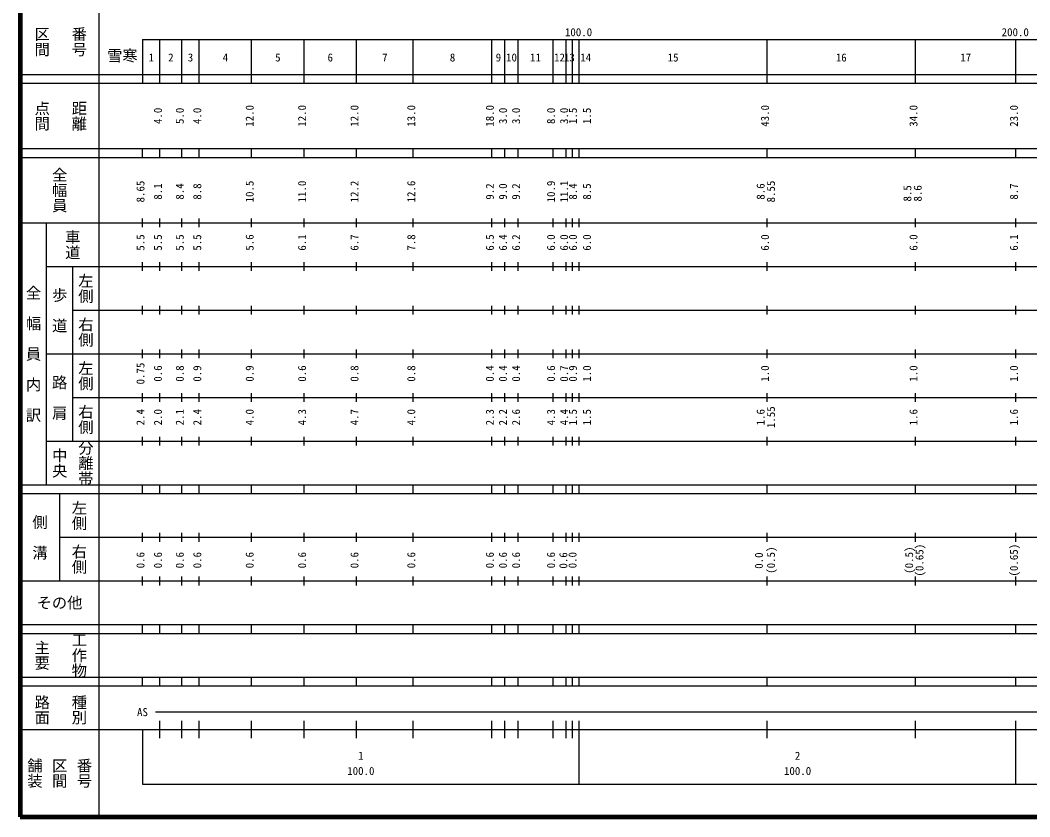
# Model space of a CAD drawing. Units: millimetres on the paper, enlarged 1000 times. Extents: x 40000 to 680000, y 20000 to 380000.
# Drawn here: x 40000 to 271176, y 20000 to 202409 of the extents above; entities that cross this region are included whole.
import ezdxf
from ezdxf.enums import TextEntityAlignment as Align

# ---------------------------------------------------------------- set-up
doc = ezdxf.new("R2010")
doc.units = ezdxf.units.MM
doc.header["$LTSCALE"] = 1000
for name, color, linetype, lineweight in [('M-TTL', 7, 'Continuous', 13), ('M-TTL-BAND', 7, 'Continuous', 25), ('M-TTL-TXT', 2, 'Continuous', 13)]:
    doc.layers.add(name, color=color, linetype=linetype, lineweight=lineweight)
doc.styles.add('@ＭＳ ゴシック', font='')
doc.styles.add('ＭＳ ゴシック', font='')
doc.styles.get('@ＭＳ ゴシック').set_extended_font_data('@MS Gothic')
doc.styles.get('ＭＳ ゴシック').set_extended_font_data('MS Gothic')

msp = doc.modelspace()

# ---------------------------------------------------------------- linework, layer by layer
at = {"layer": 'M-TTL', "color": 2, "lineweight": 140}
for p, q in [((40000, 380000), (40000, 20000)), ((40000, 20000), (680000, 20000))]:
    msp.add_line(p, q, dxfattribs=at)
at = {"layer": 'M-TTL-BAND'}
for p, q in [((58000, 370000), (58000, 20000)), ((68000, 198000), (579000, 198000)), ((68000, 198000), (68000, 188000)), ((72000, 188000), (72000, 198000)), ((77000, 188000), (77000, 198000)), ((81000, 188000), (81000, 198000)), ((93000, 188000), (93000, 198000)), ((105000, 188000), (105000, 198000)), ((117000, 188000), (117000, 198000)), ((130000, 188000), (130000, 198000)), ((148000, 188000), (148000, 198000)), ((151000, 188000), (151000, 198000)), ((154000, 188000), (154000, 198000)), ((162000, 188000), (162000, 198000)), ((165000, 188000), (165000, 198000)), ((166500, 188000), (166500, 198000)), ((168000, 188000), (168000, 198000)), ((211000, 188000), (211000, 198000)), ((245000, 188000), (245000, 198000)), ((268000, 188000), (268000, 198000)), ((40000, 190000), (579000, 190000)), ((40000, 188000), (579000, 188000)), ((40000, 173000), (579000, 173000)), ((68000, 171000), (68000, 173000)), ((72000, 171000), (72000, 173000)), ((77000, 171000), (77000, 173000)), ((81000, 171000), (81000, 173000)), ((93000, 171000), (93000, 173000)), ((105000, 171000), (105000, 173000)), ((117000, 171000), (117000, 173000)), ((130000, 171000), (130000, 173000)), ((148000, 171000), (148000, 173000)), ((151000, 171000), (151000, 173000)), ((154000, 171000), (154000, 173000)), ((162000, 171000), (162000, 173000)), ((165000, 171000), (165000, 173000)), ((166500, 171000), (166500, 173000)), ((168000, 171000), (168000, 173000)), ((211000, 171000), (211000, 173000)), ((245000, 171000), (245000, 173000)), ((268000, 171000), (268000, 173000)), ((40000, 171000), (579000, 171000)), ((40000, 156000), (579000, 156000)), ((46000, 96000), (46000, 156000)), ((68000, 155000), (68000, 157000)), ((72000, 155000), (72000, 157000)), ((77000, 155000), (77000, 157000)), ((81000, 155000), (81000, 157000)), ((93000, 155000), (93000, 157000)), ((105000, 155000), (105000, 157000)), ((117000, 155000), (117000, 157000)), ((130000, 155000), (130000, 157000)), ((148000, 155000), (148000, 157000)), ((151000, 155000), (151000, 157000)), ((154000, 155000), (154000, 157000)), ((162000, 155000), (162000, 157000)), ((165000, 155000), (165000, 157000)), ((166500, 155000), (166500, 157000)), ((168000, 155000), (168000, 157000)), ((211000, 155000), (211000, 157000)), ((245000, 155000), (245000, 157000)), ((268000, 155000), (268000, 157000)), ((46000, 146000), (579000, 146000)), ((52000, 146000), (52000, 106000)), ((68000, 145000), (68000, 147000)), ((72000, 145000), (72000, 147000)), ((77000, 145000), (77000, 147000)), ((81000, 145000), (81000, 147000)), ((93000, 145000), (93000, 147000)), ((105000, 145000), (105000, 147000)), ((117000, 145000), (117000, 147000)), ((130000, 145000), (130000, 147000)), ((148000, 145000), (148000, 147000)), ((151000, 145000), (151000, 147000)), ((154000, 145000), (154000, 147000)), ((162000, 145000), (162000, 147000)), ((165000, 145000), (165000, 147000)), ((166500, 145000), (166500, 147000)), ((168000, 145000), (168000, 147000)), ((211000, 145000), (211000, 147000)), ((245000, 145000), (245000, 147000)), ((268000, 145000), (268000, 147000)), ((68000, 135000), (68000, 137000)), ((72000, 135000), (72000, 137000)), ((77000, 135000), (77000, 137000)), ((81000, 135000), (81000, 137000)), ((93000, 135000), (93000, 137000)), ((105000, 135000), (105000, 137000)), ((117000, 135000), (117000, 137000)), ((130000, 135000), (130000, 137000)), ((148000, 135000), (148000, 137000)), ((151000, 135000), (151000, 137000)), ((154000, 135000), (154000, 137000)), ((162000, 135000), (162000, 137000)), ((165000, 135000), (165000, 137000)), ((166500, 135000), (166500, 137000)), ((168000, 135000), (168000, 137000)), ((211000, 135000), (211000, 137000)), ((245000, 135000), (245000, 137000)), ((268000, 135000), (268000, 137000)), ((52000, 136000), (579000, 136000)), ((46000, 126000), (579000, 126000)), ((68000, 125000), (68000, 127000)), ((72000, 125000), (72000, 127000)), ((77000, 125000), (77000, 127000)), ((81000, 125000), (81000, 127000)), ((93000, 125000), (93000, 127000)), ((105000, 125000), (105000, 127000)), ((117000, 125000), (117000, 127000)), ((130000, 125000), (130000, 127000)), ((148000, 125000), (148000, 127000)), ((151000, 125000), (151000, 127000)), ((154000, 125000), (154000, 127000)), ((162000, 125000), (162000, 127000)), ((165000, 125000), (165000, 127000)), ((166500, 125000), (166500, 127000)), ((168000, 125000), (168000, 127000)), ((211000, 125000), (211000, 127000)), ((245000, 125000), (245000, 127000)), ((268000, 125000), (268000, 127000)), ((52000, 116000), (579000, 116000)), ((68000, 115000), (68000, 117000)), ((72000, 115000), (72000, 117000)), ((77000, 115000), (77000, 117000)), ((81000, 115000), (81000, 117000)), ((93000, 115000), (93000, 117000)), ((105000, 115000), (105000, 117000)), ((117000, 115000), (117000, 117000)), ((130000, 115000), (130000, 117000)), ((148000, 115000), (148000, 117000)), ((151000, 115000), (151000, 117000)), ((154000, 115000), (154000, 117000)), ((162000, 115000), (162000, 117000)), ((165000, 115000), (165000, 117000)), ((166500, 115000), (166500, 117000)), ((168000, 115000), (168000, 117000)), ((211000, 115000), (211000, 117000)), ((245000, 115000), (245000, 117000)), ((268000, 115000), (268000, 117000)), ((68000, 105000), (68000, 107000)), ((72000, 105000), (72000, 107000)), ((77000, 105000), (77000, 107000)), ((81000, 105000), (81000, 107000)), ((93000, 105000), (93000, 107000)), ((105000, 105000), (105000, 107000)), ((117000, 105000), (117000, 107000)), ((130000, 105000), (130000, 107000)), ((148000, 105000), (148000, 107000)), ((151000, 105000), (151000, 107000)), ((154000, 105000), (154000, 107000)), ((162000, 105000), (162000, 107000)), ((165000, 105000), (165000, 107000)), ((166500, 105000), (166500, 107000)), ((168000, 105000), (168000, 107000)), ((211000, 105000), (211000, 107000)), ((245000, 105000), (245000, 107000)), ((268000, 105000), (268000, 107000)), ((46000, 106000), (579000, 106000)), ((40000, 96000), (579000, 96000)), ((68000, 94000), (68000, 96000)), ((72000, 94000), (72000, 96000)), ((77000, 94000), (77000, 96000)), ((81000, 94000), (81000, 96000)), ((93000, 94000), (93000, 96000)), ((105000, 94000), (105000, 96000)), ((117000, 94000), (117000, 96000)), ((130000, 94000), (130000, 96000)), ((148000, 94000), (148000, 96000)), ((151000, 94000), (151000, 96000)), ((154000, 94000), (154000, 96000)), ((162000, 94000), (162000, 96000)), ((165000, 94000), (165000, 96000)), ((166500, 94000), (166500, 96000)), ((168000, 94000), (168000, 96000)), ((211000, 94000), (211000, 96000)), ((245000, 94000), (245000, 96000)), ((268000, 94000), (268000, 96000)), ((40000, 94000), (579000, 94000)), ((49000, 94000), (49000, 74000)), ((49000, 84000), (579000, 84000)), ((68000, 83000), (68000, 85000)), ((72000, 83000), (72000, 85000)), ((77000, 83000), (77000, 85000)), ((81000, 83000), (81000, 85000)), ((93000, 83000), (93000, 85000)), ((105000, 83000), (105000, 85000)), ((117000, 83000), (117000, 85000)), ((130000, 83000), (130000, 85000)), ((148000, 83000), (148000, 85000)), ((151000, 83000), (151000, 85000)), ((154000, 83000), (154000, 85000)), ((162000, 83000), (162000, 85000)), ((165000, 83000), (165000, 85000)), ((166500, 83000), (166500, 85000)), ((168000, 83000), (168000, 85000)), ((211000, 83000), (211000, 85000)), ((245000, 83000), (245000, 85000)), ((268000, 83000), (268000, 85000)), ((40000, 74000), (579000, 74000)), ((68000, 73000), (68000, 75000)), ((72000, 73000), (72000, 75000)), ((77000, 73000), (77000, 75000)), ((81000, 73000), (81000, 75000)), ((93000, 73000), (93000, 75000)), ((105000, 73000), (105000, 75000)), ((117000, 73000), (117000, 75000)), ((130000, 73000), (130000, 75000)), ((148000, 73000), (148000, 75000)), ((151000, 73000), (151000, 75000)), ((154000, 73000), (154000, 75000)), ((162000, 73000), (162000, 75000)), ((165000, 73000), (165000, 75000)), ((166500, 73000), (166500, 75000)), ((168000, 73000), (168000, 75000)), ((211000, 73000), (211000, 75000)), ((245000, 73000), (245000, 75000)), ((268000, 73000), (268000, 75000)), ((40000, 64000), (579000, 64000)), ((68000, 62000), (68000, 64000)), ((72000, 62000), (72000, 64000)), ((77000, 62000), (77000, 64000)), ((81000, 62000), (81000, 64000)), ((93000, 62000), (93000, 64000)), ((105000, 62000), (105000, 64000)), ((117000, 62000), (117000, 64000)), ((130000, 62000), (130000, 64000)), ((148000, 62000), (148000, 64000)), ((151000, 62000), (151000, 64000)), ((154000, 62000), (154000, 64000)), ((162000, 62000), (162000, 64000)), ((165000, 62000), (165000, 64000)), ((166500, 62000), (166500, 64000)), ((168000, 62000), (168000, 64000)), ((211000, 62000), (211000, 64000)), ((245000, 62000), (245000, 64000)), ((268000, 62000), (268000, 64000)), ((40000, 62000), (579000, 62000)), ((40000, 52000), (579000, 52000)), ((68000, 50000), (68000, 52000)), ((72000, 50000), (72000, 52000)), ((77000, 50000), (77000, 52000)), ((81000, 50000), (81000, 52000)), ((93000, 50000), (93000, 52000)), ((105000, 50000), (105000, 52000)), ((117000, 50000), (117000, 52000)), ((130000, 50000), (130000, 52000)), ((148000, 50000), (148000, 52000)), ((151000, 50000), (151000, 52000)), ((154000, 50000), (154000, 52000)), ((162000, 50000), (162000, 52000)), ((165000, 50000), (165000, 52000)), ((166500, 50000), (166500, 52000)), ((168000, 50000), (168000, 52000)), ((211000, 50000), (211000, 52000)), ((245000, 50000), (245000, 52000)), ((268000, 50000), (268000, 52000)), ((40000, 50000), (579000, 50000)), ((71000, 44000), (565000, 44000)), ((72000, 38000), (72000, 42000)), ((77000, 38000), (77000, 42000)), ((81000, 38000), (81000, 42000)), ((93000, 38000), (93000, 42000)), ((105000, 38000), (105000, 42000)), ((117000, 38000), (117000, 42000)), ((130000, 38000), (130000, 42000)), ((148000, 38000), (148000, 42000)), ((151000, 38000), (151000, 42000)), ((154000, 38000), (154000, 42000)), ((162000, 38000), (162000, 42000)), ((165000, 38000), (165000, 42000)), ((166500, 38000), (166500, 42000)), ((168000, 27500), (168000, 42000)), ((211000, 38000), (211000, 42000)), ((245000, 38000), (245000, 42000)), ((268000, 27500), (268000, 42000)), ((40000, 40000), (579000, 40000)), ((68000, 40000), (68000, 27500)), ((68000, 27500), (579000, 27500))]:
    msp.add_line(p, q, dxfattribs=at)

# ---------------------------------------------------------------- texts
at = {"layer": 'M-TTL-BAND', "style": '@ＭＳ ゴシック'}
for s, p in [('区間', (45000, 197500)), ('番号', (53500, 197500)), ('点間', (45000, 180500)), ('距離', (53500, 180500)), ('全幅員', (49000, 163500)), ('車道', (52000, 151000)), ('左側', (55000, 141000)), ('全\u3000幅\u3000員\u3000内\u3000訳', (43000, 126000)), ('歩\u3000道', (49000, 136000)), ('右側', (55000, 131000)), ('左側', (55000, 121000)), ('路\u3000肩', (49000, 116000)), ('右側', (55000, 111000)), ('中央', (49000, 101000)), ('分離帯', (55000, 101000)), ('左側', (53500, 89000)), ('側\u3000溝', (44500, 84000)), ('右側', (53500, 79000)), ('主要', (45000, 57000)), ('工作物', (53500, 57000)), ('路面', (45000, 44500)), ('種別', (53500, 44500)), ('舗装', (43333, 30000)), ('区間', (49000, 30000)), ('番号', (54667, 30000))]:
    msp.add_text(s, height=2566, rotation=270, dxfattribs=at).set_placement(p, align=Align.MIDDLE_CENTER)
at = {"layer": 'M-TTL-BAND', "style": 'ＭＳ ゴシック'}
for s, p in [('100.0', (167844, 198195)), ('200.0', (267844, 198195)), ('1', (70000, 192405)), ('2', (74500, 192405)), ('3', (79000, 192405)), ('4', (87000, 192405)), ('5', (99000, 192405)), ('6', (111000, 192405)), ('7', (123500, 192405)), ('8', (139000, 192405)), ('9', (149500, 192405)), ('10', (152500, 192405)), ('11', (158000, 192405)), ('12', (163500, 192405)), ('13', (165750, 192405)), ('14', (169487, 192405)), ('15', (189500, 192405)), ('16', (228000, 192405)), ('17', (256500, 192405)), ('AS', (68000, 42500)), ('1', (118000, 32523)), ('2', (218000, 32523)), ('100.0', (118000, 29033)), ('100.0', (218000, 29033))]:
    msp.add_text(s, height=1833, dxfattribs=at).set_placement(p, align=Align.BOTTOM_CENTER)
for s, p in [('12.0', (94000, 180500)), ('12.0', (106000, 180500)), ('12.0', (118000, 180500)), ('13.0', (131000, 180500)), ('18.0', (149000, 180500)), ('43.0', (212000, 180500)), ('34.0', (246000, 180500)), ('23.0', (269000, 180500)), ('4.0', (73000, 180500)), ('5.0', (78000, 180500)), ('4.0', (82000, 180500)), ('3.0', (152000, 180500)), ('3.0', (155000, 180500)), ('8.0', (163000, 180500)), ('3.0', (166000, 180500)), ('1.5', (168024, 180506)), ('1.5', (171237, 180500)), ('8.65', (69000, 163174)), ('8.1', (73000, 163174)), ('8.4', (78000, 163174)), ('8.8', (82000, 163174)), ('10.5', (94000, 163174)), ('11.0', (106000, 163174)), ('12.2', (118000, 163174)), ('12.6', (131000, 163174)), ('9.2', (149000, 163174)), ('9.0', (152000, 163174)), ('9.2', (155000, 163174)), ('10.9', (163000, 163174)), ('11.1', (166000, 163174)), ('8.4', (168024, 163180)), ('8.5', (171237, 163174)), ('8.6', (211000, 163174)), ('8.55', (213370, 163174)), ('8.5', (244607, 162754)), ('8.6', (246977, 162754)), ('8.7', (269000, 163174)), ('5.5', (69000, 151500)), ('5.5', (73000, 151500)), ('5.5', (78000, 151500)), ('5.5', (82000, 151500)), ('5.6', (94000, 151500)), ('6.1', (106000, 151500)), ('6.7', (118000, 151500)), ('7.8', (131000, 151500)), ('6.5', (149000, 151500)), ('6.4', (152000, 151500)), ('6.2', (155000, 151500)), ('6.0', (163000, 151500)), ('6.0', (166000, 151500)), ('6.0', (168024, 151506)), ('6.0', (171237, 151500)), ('6.0', (212000, 151500)), ('6.0', (246000, 151500)), ('6.1', (269000, 151500)), ('0.75', (69000, 121500)), ('0.6', (73000, 121500)), ('0.8', (78000, 121500)), ('0.9', (82000, 121500)), ('0.9', (94000, 121500)), ('0.6', (106000, 121500)), ('0.8', (118000, 121500)), ('0.8', (131000, 121500)), ('0.4', (149000, 121500)), ('0.4', (152000, 121500)), ('0.4', (155000, 121500)), ('0.6', (163000, 121500)), ('0.7', (166000, 121500)), ('0.9', (168024, 121506)), ('1.0', (171237, 121500)), ('1.0', (212000, 121500)), ('1.0', (246000, 121500)), ('1.0', (269000, 121500)), ('2.4', (69000, 111500)), ('2.4', (82000, 111500)), ('4.4', (166000, 111500)), ('1.55', (213370, 111500)), ('2.0', (73000, 111500)), ('2.1', (78000, 111500)), ('4.0', (94000, 111500)), ('4.3', (106000, 111500)), ('4.7', (118000, 111500)), ('4.0', (131000, 111500)), ('2.3', (149000, 111500)), ('2.2', (152000, 111500)), ('2.6', (155000, 111500)), ('4.3', (163000, 111500)), ('1.5', (168024, 111506)), ('1.5', (171237, 111500)), ('1.6', (211000, 111500)), ('1.6', (246000, 111500)), ('1.6', (269000, 111500)), ('(0.5)', (213370, 78764)), ('(0.5)', (245000, 78764)), ('(0.65)', (247370, 78764)), ('(0.65)', (269000, 78764)), ('0.6', (69000, 78764)), ('0.6', (73000, 78764)), ('0.6', (78000, 78764)), ('0.6', (82000, 78764)), ('0.6', (94000, 78764)), ('0.6', (106000, 78764)), ('0.6', (118000, 78764)), ('0.6', (131000, 78764)), ('0.6', (149000, 78764)), ('0.6', (152000, 78764)), ('0.6', (155000, 78764)), ('0.6', (163000, 78764)), ('0.6', (165822, 78705)), ('0.0', (167934, 78764)), ('0.0', (210595, 78665))]:
    msp.add_text(s, height=1833, rotation=90, dxfattribs=at).set_placement(p, align=Align.BOTTOM_CENTER)
msp.add_text('その他', height=2566, dxfattribs=at).set_placement((49000, 69000), align=Align.MIDDLE_CENTER)
at = {"layer": 'M-TTL-TXT', "color": 7, "style": 'ＭＳ ゴシック'}
msp.add_text('雪寒', height=2566, dxfattribs=at).set_placement((63389, 194285), align=Align.MIDDLE_CENTER)

doc.saveas('drawing.dxf')
